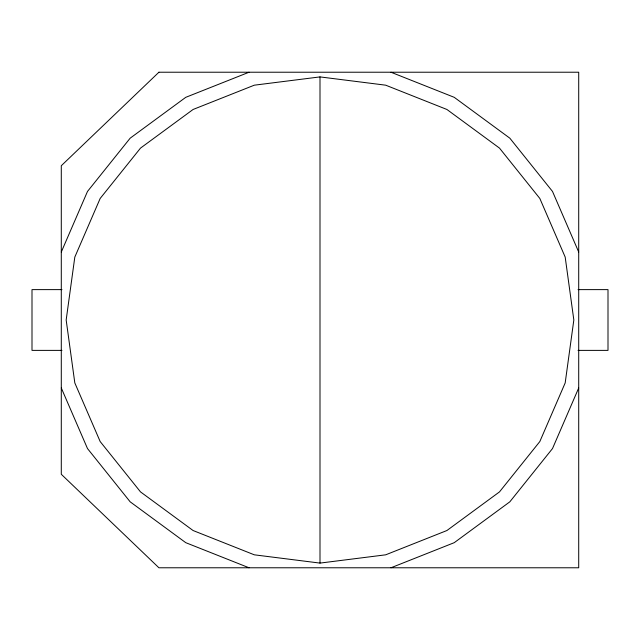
<?xml version="1.0" encoding="UTF-8"?>
<svg xmlns="http://www.w3.org/2000/svg" width="640" height="640" viewBox="0 0 640 640"><rect width="100%" height="100%" fill="white"/><g stroke="black" fill="none" stroke-linecap="round" stroke-linejoin="round"><path stroke-width="0.96" d="M61.288 252.032L87.496 191.44L130.16 138.184L185.76 97.328L249.032 72.224M578.712 387.968L552.504 448.56L509.84 501.816L454.24 542.672L390.968 567.776M320 76.904L254.304 85.184L193.088 109.472L140.512 148.104L100.176 198.448L74.816 257.08L66.168 320L74.816 382.92L100.176 441.552L140.512 491.896L193.088 530.528L254.304 554.816L320 563.096L385.696 554.816L446.912 530.528L499.488 491.896L539.824 441.552L565.184 382.92L573.832 320L565.184 257.08L539.824 198.448L499.488 148.104L446.912 109.472L385.696 85.184L320 76.904L320 563.096M61.968 289.616L32 289.616L32 350.384L61.968 350.384M578.032 289.616L608 289.616L608 350.384L578.032 350.384M390.968 72.224L454.24 97.328L509.84 138.184L552.504 191.44L578.712 252.032M249.032 567.776L185.76 542.672L130.16 501.816L87.496 448.56L61.288 387.968M158.912 72.224L61.288 165.728L61.288 474.272L158.912 567.776L578.712 567.776L578.712 72.224L158.912 72.224"/></g></svg>
